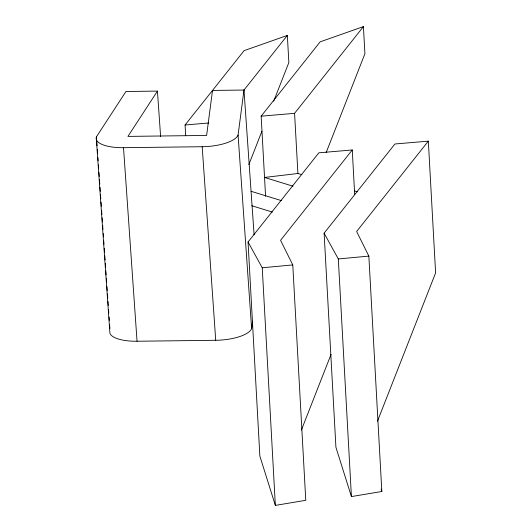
<?xml version="1.0" encoding="UTF-8"?>
<svg xmlns="http://www.w3.org/2000/svg" width="532" height="532" viewBox="0 0 532 532"><rect width="100%" height="100%" fill="white"/><g stroke="black" fill="none" stroke-linecap="round" stroke-linejoin="round"><path stroke-width="0.8" d="M96.392 139.69L109.925 333.251A31.847 11.099 -4 0 0 137.043 341.245L215.726 340.287A31.847 11.099 -4 0 0 251.623 328.616L238.083 135.055L243.982 90.048L212.514 90.427L206.615 135.441L127.939 136.398L157.439 91.098L125.964 91.484L96.465 136.777L96.578 138.433M251.623 328.616L252.587 321.248M248.856 164.568L261.884 131.331M273.701 101.18L288.856 62.53L287.347 35.418L244.075 50.666L185.083 124.993L185.681 135.76M326.136 152.657L364.919 53.712L363.416 26.6L320.144 41.848L261.152 116.175L265.581 196.335M301.391 430.056L331.077 354.339M377.461 421.231L435.608 272.896L428.333 141.146L394.91 143.992L324.114 233.182L335.925 447.286L351.419 496.582L381.83 491.482L368.849 256.105L356.626 231.493L428.333 141.146M243.683 90.433L287.347 35.418M301.75 174.662L297.913 173.485L294.575 113.329L363.416 26.6M352.27 149.964L280.563 240.311L292.78 264.923L305.767 500.306L275.35 505.4L259.862 456.104L248.052 242.007L318.841 152.81L352.27 149.964L354.684 194.665M297.913 173.485L264.544 177.449L293.006 186.207M324.114 233.182L338.312 258.951L368.849 256.105M248.052 242.007L262.243 267.769L292.78 264.923M261.152 116.175L294.575 113.329M185.083 124.993L208.73 122.985M96.465 136.777A31.847 11.099 -4 0 0 123.51 147.683L202.187 146.726A31.847 11.099 -4 0 0 238.083 135.055M354.339 190.835L357.484 191.806M251.077 191.294L281.421 200.624M251.722 205.724L272.284 212.049M381.145 489.094L381.83 491.482M243.982 90.048L254.103 234.798M202.187 146.726L215.726 340.287M157.439 91.098L160.617 136.591M123.51 147.683L137.043 341.245M96.811 141.745L97.103 145.881M97.336 149.186L97.622 153.322M97.908 157.459L98.141 160.77M98.433 164.907L98.666 168.212M98.952 172.348L99.245 176.484M99.471 179.796L99.763 183.926M99.996 187.237L100.282 191.374M100.515 194.685L100.801 198.815M101.033 202.127L101.326 206.263M101.612 210.399L101.905 214.536M102.131 217.841L102.423 221.977M102.656 225.289L102.942 229.425M103.235 233.561L103.467 236.866M103.753 241.003L103.986 244.314M104.272 248.451L104.565 252.587M104.797 255.892L105.083 260.028M105.316 263.34L105.602 267.476M105.835 270.781L106.127 274.918M106.353 278.229L106.646 282.366M106.932 286.502L107.225 290.638M107.457 293.943L107.743 298.08M107.976 301.391L108.262 305.528M108.555 309.664L108.787 312.969M109.073 317.105L109.306 320.417M109.599 324.553L109.885 328.683M338.312 258.951L351.419 496.582M262.243 267.769L275.35 505.4"/></g></svg>
